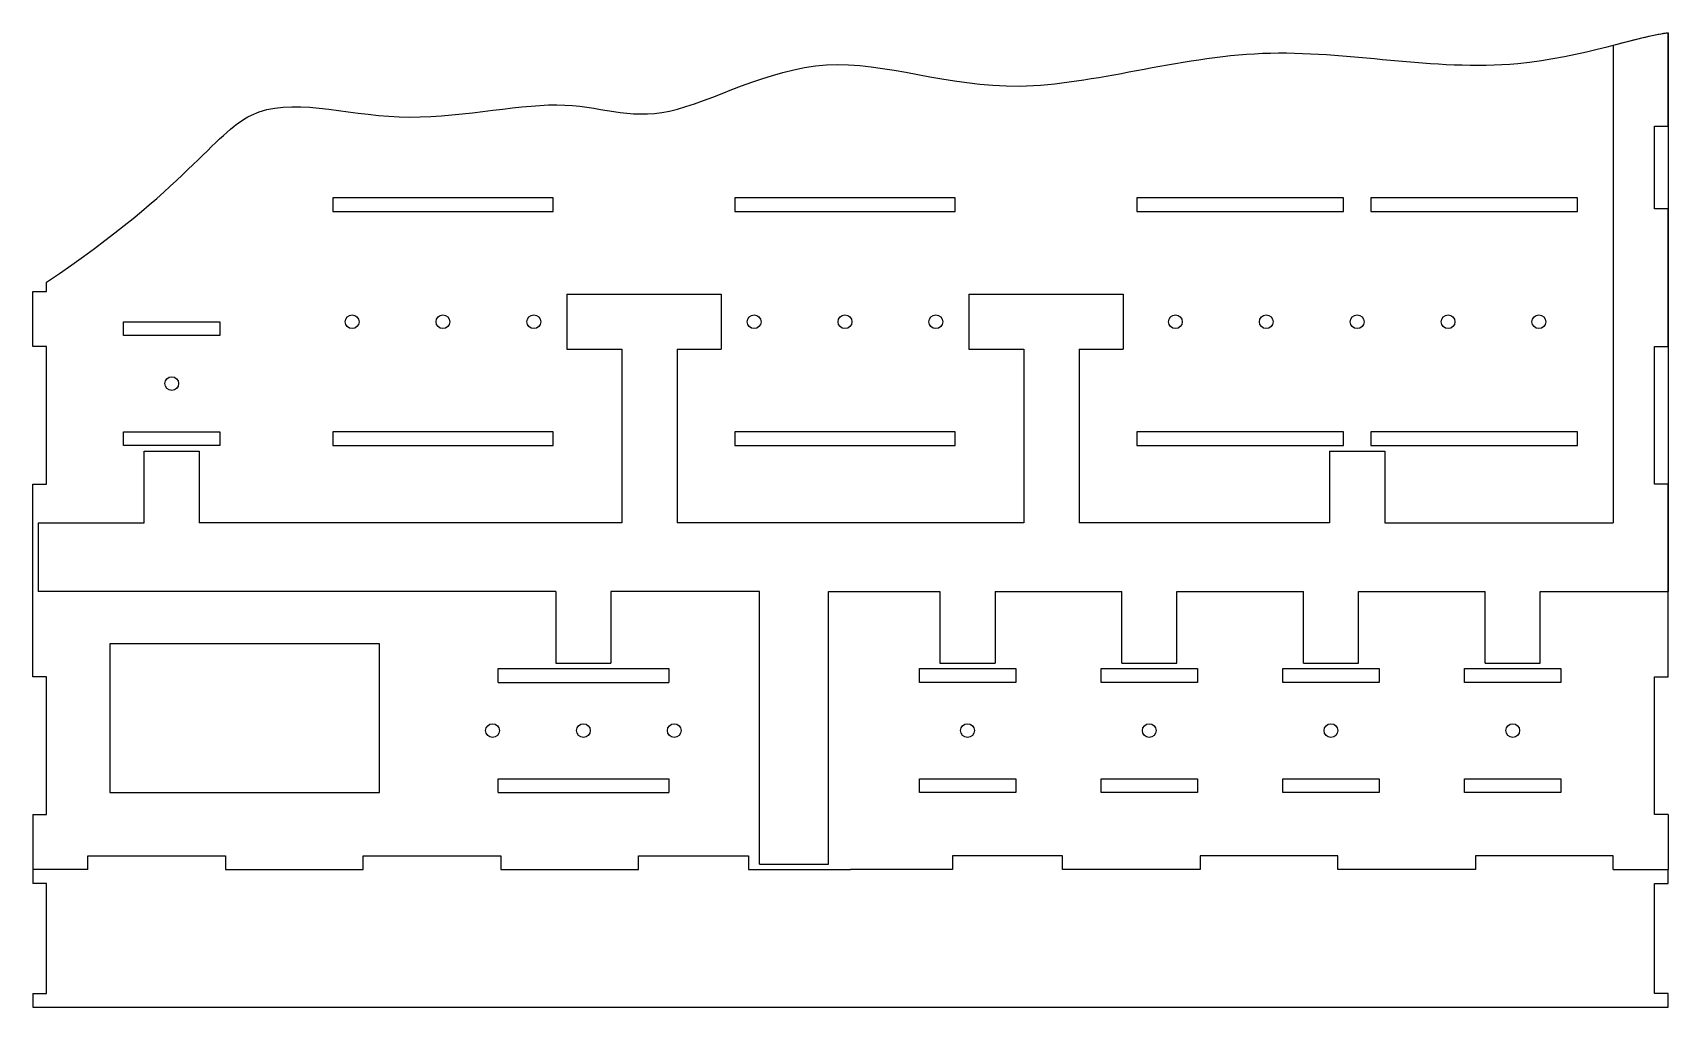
# Model space of a CAD drawing. Header units: millimetres. Extents: x 2359 to 2953, y 1384 to 1738.
import ezdxf

# ---------------------------------------------------------------- set-up
doc = ezdxf.new("R2010")
doc.units = ezdxf.units.MM

msp = doc.modelspace()

# ---------------------------------------------------------------- linework, layer by layer
at = {"color": 5}
for p, q in [((2549.38, 1535.07), (2361.38, 1535.07)), ((2623.38, 1535.07), (2569.38, 1535.07)), ((2623.38, 1436.07), (2623.38, 1535.07)), ((2648.38, 1436.07), (2648.38, 1535.07)), ((2648.38, 1535.07), (2688.88, 1535.07)), ((2708.88, 1535.07), (2754.88, 1535.07)), ((2774.88, 1535.07), (2820.88, 1535.07)), ((2840.88, 1535.07), (2886.88, 1535.07)), ((2906.88, 1535.07), (2953.38, 1535.07))]:
    msp.add_line(p, q, dxfattribs=at)
for points in [[(2953.38, 1454.07), (2948.38, 1454.07), (2948.38, 1504.07), (2953.38, 1504.07), (2953.38, 1574.07), (2948.38, 1574.07), (2948.38, 1624.07), (2953.38, 1624.07), (2953.38, 1674.07), (2948.38, 1674.07), (2948.38, 1704.07), (2953.38, 1704.07), (2953.38, 1738.02)], [(2548.38, 1673.07), (2548.38, 1678.07), (2468.38, 1678.07), (2468.38, 1673.07), (2548.38, 1673.07)], [(2694.38, 1673.07), (2694.38, 1678.07), (2614.38, 1678.07), (2614.38, 1673.07), (2694.38, 1673.07)], [(2760.38, 1678.07), (2760.38, 1673.07), (2835.38, 1673.07), (2835.38, 1678.07), (2760.38, 1678.07)], [(2920.38, 1678.07), (2845.38, 1678.07), (2845.38, 1673.07), (2920.38, 1673.07), (2920.38, 1678.07)], [(2359.38, 1644.07), (2364.38, 1644.07), (2364.38, 1647.4)], [(2359.38, 1454.07), (2364.38, 1454.07), (2364.38, 1504.07), (2359.38, 1504.07), (2359.38, 1574.07), (2364.38, 1574.07), (2364.38, 1624.07), (2359.38, 1624.07), (2359.38, 1644.07)], [(2392.38, 1628.07), (2392.38, 1633.07), (2427.38, 1633.07), (2427.38, 1628.07), (2392.38, 1628.07)], [(2392.38, 1588.07), (2392.38, 1593.07), (2427.38, 1593.07), (2427.38, 1588.07), (2392.38, 1588.07)], [(2548.38, 1588.07), (2548.38, 1593.07), (2468.38, 1593.07), (2468.38, 1588.07), (2548.38, 1588.07)], [(2694.38, 1588.07), (2694.38, 1593.07), (2614.38, 1593.07), (2614.38, 1588.07), (2694.38, 1588.07)], [(2760.38, 1593.07), (2760.38, 1588.07), (2835.38, 1588.07), (2835.38, 1593.07), (2760.38, 1593.07)], [(2920.38, 1593.07), (2845.38, 1593.07), (2845.38, 1588.07), (2920.38, 1588.07), (2920.38, 1593.07)], [(2387.38, 1462.07), (2485.38, 1462.07), (2485.38, 1516.07), (2387.38, 1516.07), (2387.38, 1462.07)], [(2528.38, 1502.07), (2528.38, 1507.07), (2590.38, 1507.07), (2590.38, 1502.07)], [(2681.38, 1502.07), (2681.38, 1507.07), (2716.38, 1507.07), (2716.38, 1502.07), (2681.38, 1502.07)], [(2688.88, 1507.07), (2708.88, 1507.07)], [(2747.38, 1502.07), (2747.38, 1507.07), (2782.38, 1507.07), (2782.38, 1502.07), (2747.38, 1502.07)], [(2754.88, 1507.07), (2774.88, 1507.07)], [(2813.38, 1502.07), (2813.38, 1507.07), (2848.38, 1507.07), (2848.38, 1502.07), (2813.38, 1502.07)], [(2820.88, 1507.07), (2840.88, 1507.07)], [(2879.38, 1502.07), (2879.38, 1507.07), (2914.38, 1507.07), (2914.38, 1502.07), (2879.38, 1502.07)], [(2886.88, 1507.07), (2906.88, 1507.07)], [(2528.38, 1502.07), (2590.38, 1502.07)], [(2528.38, 1462.07), (2528.38, 1467.07), (2590.38, 1467.07), (2590.38, 1462.07)], [(2528.38, 1462.07), (2590.38, 1462.07)], [(2681.38, 1462.07), (2681.38, 1467.07), (2716.38, 1467.07), (2716.38, 1462.07), (2681.38, 1462.07)], [(2747.38, 1462.07), (2747.38, 1467.07), (2782.38, 1467.07), (2782.38, 1462.07), (2747.38, 1462.07)], [(2813.38, 1462.07), (2813.38, 1467.07), (2848.38, 1467.07), (2848.38, 1462.07), (2813.38, 1462.07)], [(2879.38, 1462.07), (2879.38, 1467.07), (2914.38, 1467.07), (2914.38, 1462.07), (2879.38, 1462.07)], [(2359.38, 1454.07), (2359.38, 1434.07)], [(2953.38, 1454.07), (2953.38, 1434.07)], [(2379.38, 1434.07), (2379.38, 1439.07), (2429.38, 1439.07), (2429.38, 1434.07), (2479.38, 1434.07), (2479.38, 1439.07), (2529.38, 1439.07), (2529.38, 1434.07), (2579.38, 1434.07), (2579.38, 1439.07), (2619.38, 1439.07), (2619.38, 1434.07), (2656.38, 1434.07)], [(2933.38, 1434.07), (2933.38, 1439.07), (2883.38, 1439.07), (2883.38, 1434.07), (2833.38, 1434.07), (2833.38, 1439.07), (2783.38, 1439.07), (2783.38, 1434.07), (2733.38, 1434.07), (2733.38, 1439.07), (2693.38, 1439.07), (2693.38, 1434.07), (2656.38, 1434.07)], [(2379.38, 1434.07), (2359.38, 1434.07)], [(2359.38, 1434.07), (2359.38, 1429.07)], [(2933.38, 1434.07), (2953.38, 1434.07)], [(2953.38, 1429.07), (2953.38, 1434.07)], [(2359.38, 1389.07), (2364.38, 1389.07), (2364.38, 1429.07), (2359.38, 1429.07)], [(2953.38, 1389.07), (2948.38, 1389.07), (2948.38, 1429.07), (2953.38, 1429.07)], [(2359.38, 1389.07), (2359.38, 1384.07), (2953.38, 1384.07), (2953.38, 1389.07)]]:
    msp.add_lwpolyline(points)
for points in [[(2953.38, 1738.02), (2953.38, 1535.07)], [(2933.38, 1733.49), (2933.38, 1560.07)], [(2553.38, 1643.07), (2609.38, 1643.07)], [(2553.38, 1643.07), (2553.38, 1623.07)], [(2609.38, 1643.07), (2609.38, 1623.07)], [(2699.38, 1643.07), (2755.38, 1643.07)], [(2699.38, 1643.07), (2699.38, 1623.07)], [(2755.38, 1643.07), (2755.38, 1623.07)], [(2553.38, 1623.07), (2573.38, 1623.07)], [(2573.38, 1623.07), (2573.38, 1560.07)], [(2593.38, 1623.07), (2609.38, 1623.07)], [(2593.38, 1623.07), (2593.38, 1560.07)], [(2699.38, 1623.07), (2719.38, 1623.07)], [(2719.38, 1623.07), (2719.38, 1560.07)], [(2739.38, 1623.07), (2755.38, 1623.07)], [(2739.38, 1623.07), (2739.38, 1560.07)], [(2361.38, 1560.07), (2387.38, 1560.07), (2399.88, 1560.07), (2399.88, 1586.07)], [(2399.88, 1586.07), (2419.88, 1586.07)], [(2419.88, 1586.07), (2419.88, 1560.07)], [(2830.38, 1586.07), (2830.38, 1560.07), (2739.38, 1560.07)], [(2830.38, 1586.07), (2850.38, 1586.07)], [(2850.38, 1586.07), (2850.38, 1560.07), (2933.38, 1560.07)], [(2361.38, 1560.07), (2361.38, 1535.07)], [(2573.38, 1560.07), (2419.88, 1560.07)], [(2719.38, 1560.07), (2593.38, 1560.07)], [(2549.38, 1535.07), (2549.38, 1509.07)], [(2569.38, 1535.07), (2569.38, 1509.07)], [(2688.88, 1535.07), (2688.88, 1509.07)], [(2708.88, 1535.07), (2708.88, 1509.07)], [(2754.88, 1509.07), (2754.88, 1535.07)], [(2774.88, 1509.07), (2774.88, 1535.07)], [(2820.88, 1509.07), (2820.88, 1535.07)], [(2840.88, 1509.07), (2840.88, 1535.07)], [(2886.88, 1509.07), (2886.88, 1535.07)], [(2906.88, 1509.07), (2906.88, 1535.07)], [(2549.38, 1509.07), (2569.38, 1509.07)], [(2688.88, 1509.07), (2708.88, 1509.07)], [(2754.88, 1509.07), (2774.88, 1509.07)], [(2820.88, 1509.07), (2840.88, 1509.07)], [(2886.88, 1509.07), (2906.88, 1509.07)], [(2623.38, 1436.07), (2648.38, 1436.07)]]:
    msp.add_lwpolyline(points, dxfattribs=at)
for centre in [(2475.38, 1633.07), (2508.38, 1633.07), (2541.38, 1633.07), (2621.38, 1633.07), (2654.38, 1633.07), (2687.38, 1633.07), (2774.38, 1633.07), (2807.38, 1633.07), (2840.38, 1633.07), (2873.38, 1633.07), (2906.38, 1633.07), (2409.88, 1610.57), (2526.38, 1484.57), (2559.38, 1484.57), (2592.38, 1484.57), (2698.88, 1484.57), (2764.88, 1484.57), (2830.88, 1484.57), (2896.88, 1484.57)]:
    msp.add_circle(centre, 2.5)
msp.add_open_spline([(2364.38, 1647.4), (2415.93, 1682.1), (2434.45, 1721.5), (2491.47, 1701.46), (2555.35, 1717.17), (2585.54, 1700.8), (2646.63, 1737.1), (2713.66, 1708.83), (2805.82, 1739.55), (2891.33, 1718.14), (2944.29, 1737.19), (2953.38, 1738.02)], degree=3, knots=[0.03054, 0.03054, 0.03054, 0.03054, 1, 2, 3, 4, 5, 6, 7, 8, 8.747164, 8.747164, 8.747164, 8.747164])
msp.add_open_spline([(2933.38, 1733.49), (2942.07, 1735.69), (2949.17, 1737.64), (2953.38, 1738.02)], degree=3, dxfattribs=at)

doc.saveas('drawing.dxf')
